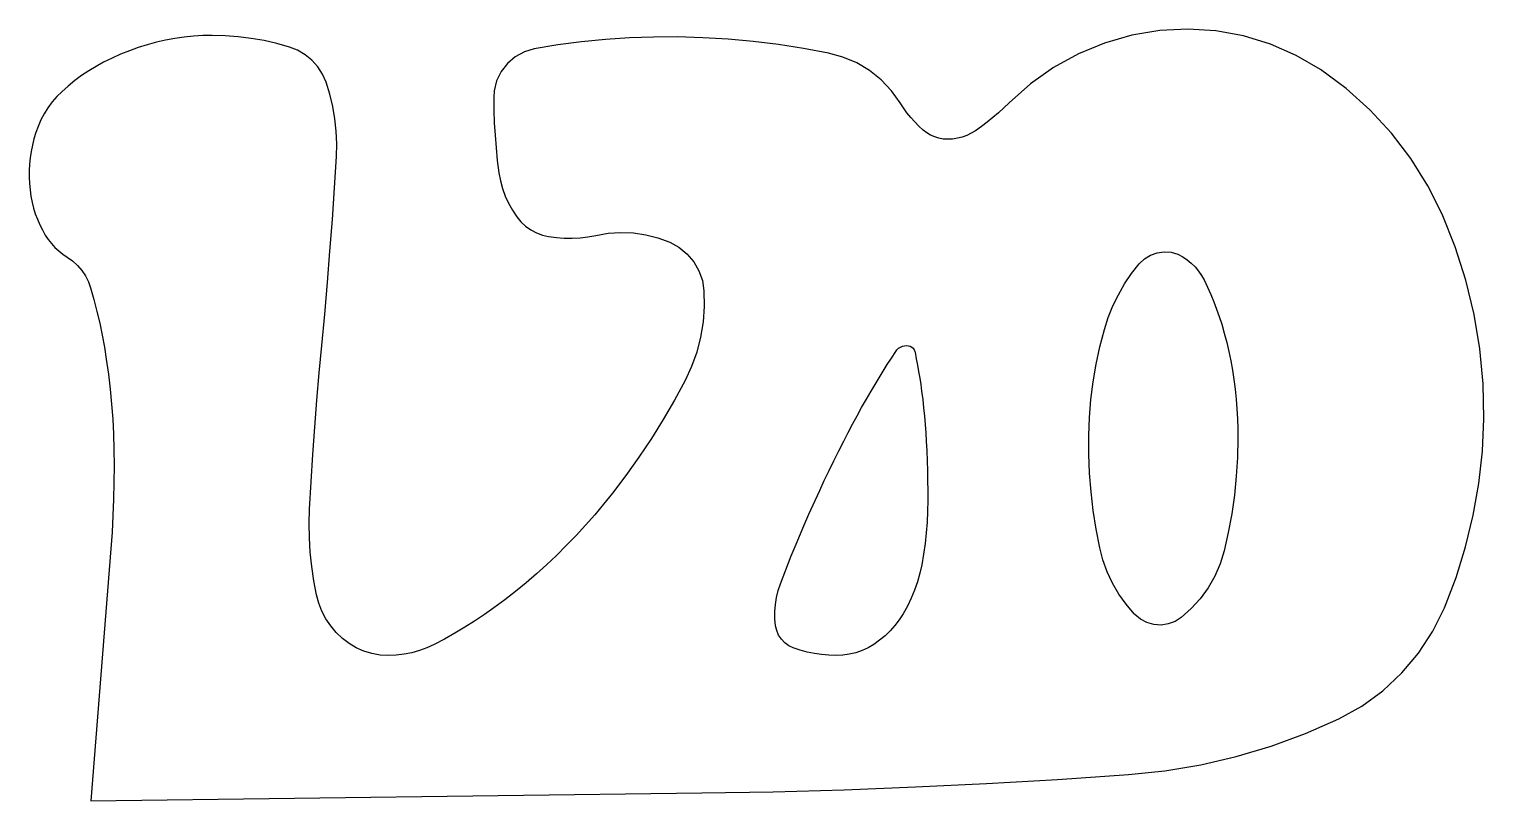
# Model space of a CAD drawing. Header units: millimetres. Extents: x -134 to 134, y -49 to 49.
# Drawn here: x -123.461 to -121.049, y -16.946 to -15.666 of the extents above; entities that cross this region are included whole.
import ezdxf

# ---------------------------------------------------------------- set-up
doc = ezdxf.new("R2010")
doc.units = ezdxf.units.MM
doc.header["$LTSCALE"] = 10
doc.header["$MEASUREMENT"] = 0

# ---------------------------------------------------------------- blocks, each defined once
blk = doc.blocks.new('DT0B-ULTRA_v_1')
at = {"color": 7, "linetype": 'Continuous', "lineweight": -3}
for points in [[(-123.4464, -15.8278, 0), (-123.45, -15.8379, 0), (-123.4532, -15.8482, 0), (-123.4558, -15.8586, 0), (-123.4579, -15.8691, 0), (-123.4595, -15.8797, 0), (-123.4606, -15.8904, 0), (-123.4612, -15.901, 0), (-123.4612, -15.9116, 0), (-123.4608, -15.9222, 0), (-123.4597, -15.9327, 0), (-123.4582, -15.9432, 0), (-123.4562, -15.9536, 0), (-123.4538, -15.9631, 0), (-123.4509, -15.9725, 0), (-123.4475, -15.9816, 0), (-123.4436, -15.9906, 0), (-123.4392, -15.9993, 0), (-123.4344, -16.0078, 0), (-123.4296, -16.015, 0), (-123.4243, -16.0218, 0), (-123.4185, -16.0282, 0), (-123.4122, -16.0341, 0), (-123.4054, -16.0394, 0), (-123.3983, -16.0443, 0), (-123.3893, -16.0506, 0), (-123.3812, -16.058, 0), (-123.374, -16.0663, 0), (-123.3679, -16.0754, 0), (-123.3629, -16.0852, 0), (-123.3592, -16.0955, 0), (-123.3538, -16.1149, 0), (-123.3487, -16.1344, 0), (-123.3442, -16.154, 0), (-123.3401, -16.1737, 0), (-123.3364, -16.1935, 0), (-123.3332, -16.2134, 0), (-123.3297, -16.2382, 0), (-123.3268, -16.2631, 0), (-123.3244, -16.288, 0), (-123.3226, -16.313, 0), (-123.3213, -16.338, 0), (-123.3206, -16.363, 0), (-123.3203, -16.3905, 0), (-123.3205, -16.418, 0), (-123.3211, -16.4455, 0), (-123.3222, -16.473, 0), (-123.3237, -16.5004, 0), (-123.3257, -16.5279, 0), (-123.3591, -16.9459, 0), (-122.3458, -16.9327, 0), (-122.2278, -16.9306, 0), (-122.1099, -16.9273, 0), (-121.992, -16.9228, 0), (-121.8742, -16.9171, 0), (-121.7564, -16.9103, 0), (-121.6387, -16.9022, 0), (-121.5785, -16.8959, 0), (-121.5188, -16.8859, 0), (-121.4599, -16.8722, 0), (-121.4019, -16.8549, 0), (-121.3451, -16.834, 0), (-121.2898, -16.8096, 0), (-121.252, -16.7886, 0), (-121.2171, -16.7632, 0), (-121.1854, -16.7338, 0), (-121.1576, -16.7008, 0), (-121.1339, -16.6647, 0), (-121.1148, -16.6259, 0), (-121.0956, -16.5758, 0), (-121.0797, -16.5246, 0), (-121.067, -16.4724, 0), (-121.0577, -16.4196, 0), (-121.0519, -16.3662, 0), (-121.0494, -16.3126, 0), (-121.0507, -16.2545, 0), (-121.0561, -16.1966, 0), (-121.0657, -16.1393, 0), (-121.0794, -16.0828, 0), (-121.097, -16.0274, 0), (-121.1186, -15.9734, 0), (-121.1423, -15.9261, 0), (-121.1703, -15.8811, 0), (-121.2024, -15.8391, 0), (-121.2384, -15.8002, 0), (-121.2779, -15.7649, 0), (-121.3205, -15.7335, 0), (-121.3607, -15.71, 0), (-121.4034, -15.6913, 0), (-121.4479, -15.6777, 0), (-121.4937, -15.6693, 0), (-121.5401, -15.6663, 0), (-121.5866, -15.6687, 0), (-121.633, -15.6765, 0), (-121.6782, -15.6895, 0), (-121.7217, -15.7074, 0), (-121.7629, -15.7301, 0), (-121.8013, -15.7573, 0), (-121.8364, -15.7886, 0), (-121.8451, -15.7971, 0), (-121.854, -15.8052, 0), (-121.8633, -15.8131, 0), (-121.8727, -15.8207, 0), (-121.8824, -15.8279, 0), (-121.8923, -15.8349, 0), (-121.8993, -15.8391, 0), (-121.9066, -15.8426, 0), (-121.9143, -15.8454, 0), (-121.9222, -15.8474, 0), (-121.9302, -15.8486, 0), (-121.9383, -15.849, 0), (-121.9457, -15.8486, 0), (-121.9529, -15.8473, 0), (-121.9599, -15.8451, 0), (-121.9667, -15.8421, 0), (-121.973, -15.8383, 0), (-121.9788, -15.8338, 0), (-121.9861, -15.8271, 0), (-121.9931, -15.8201, 0), (-121.9997, -15.8127, 0), (-122.0059, -15.805, 0), (-122.0118, -15.7969, 0), (-122.0172, -15.7886, 0), (-122.0316, -15.7685, 0), (-122.0486, -15.7505, 0), (-122.068, -15.7351, 0), (-122.0892, -15.7223, 0), (-122.112, -15.7126, 0), (-122.1358, -15.7061, 0), (-122.1772, -15.6984, 0), (-122.2188, -15.692, 0), (-122.2606, -15.6869, 0), (-122.3025, -15.6831, 0), (-122.3445, -15.6806, 0), (-122.3866, -15.6794, 0), (-122.4263, -15.6795, 0), (-122.466, -15.6809, 0), (-122.5057, -15.6835, 0), (-122.5452, -15.6875, 0), (-122.5846, -15.6927, 0), (-122.6238, -15.6992, 0), (-122.6402, -15.704, 0), (-122.6553, -15.7121, 0), (-122.6683, -15.7232, 0), (-122.6788, -15.7368, 0), (-122.6862, -15.7522, 0), (-122.6902, -15.7688, 0), (-122.6909, -15.7797, 0), (-122.6907, -15.8006, 0), (-122.69, -15.8215, 0), (-122.6888, -15.8424, 0), (-122.6871, -15.8633, 0), (-122.685, -15.8841, 0), (-122.6824, -15.9048, 0), (-122.68, -15.9179, 0), (-122.6766, -15.9307, 0), (-122.6721, -15.9432, 0), (-122.6666, -15.9552, 0), (-122.6601, -15.9668, 0), (-122.6526, -15.9778, 0), (-122.6458, -15.9858, 0), (-122.6381, -15.993, 0), (-122.6295, -15.9991, 0), (-122.6202, -16.004, 0), (-122.6103, -16.0078, 0), (-122.6001, -16.0103, 0), (-122.5871, -16.0121, 0), (-122.574, -16.0131, 0), (-122.5608, -16.0132, 0), (-122.5477, -16.0124, 0), (-122.5347, -16.0108, 0), (-122.5218, -16.0083, 0), (-122.5013, -16.0047, 0), (-122.4804, -16.0033, 0), (-122.4595, -16.0041, 0), (-122.4389, -16.0072, 0), (-122.4187, -16.0124, 0), (-122.3991, -16.0197, 0), (-122.384, -16.028, 0), (-122.3706, -16.039, 0), (-122.3594, -16.0521, 0), (-122.3508, -16.0671, 0), (-122.3451, -16.0834, 0), (-122.3424, -16.1005, 0), (-122.3419, -16.1261, 0), (-122.3437, -16.1517, 0), (-122.3479, -16.1769, 0), (-122.3543, -16.2017, 0), (-122.3629, -16.2258, 0), (-122.3737, -16.249, 0), (-122.3913, -16.2817, 0), (-122.4099, -16.3138, 0), (-122.4296, -16.3452, 0), (-122.4502, -16.3761, 0), (-122.4717, -16.4063, 0), (-122.4942, -16.4358, 0), (-122.5087, -16.4538, 0), (-122.5236, -16.4715, 0), (-122.5389, -16.4888, 0), (-122.5545, -16.5058, 0), (-122.5706, -16.5225, 0), (-122.587, -16.5388, 0), (-122.6034, -16.5543, 0), (-122.6201, -16.5694, 0), (-122.6372, -16.5842, 0), (-122.6547, -16.5985, 0), (-122.6725, -16.6124, 0), (-122.6906, -16.6258, 0), (-122.7065, -16.637, 0), (-122.7226, -16.6478, 0), (-122.739, -16.6581, 0), (-122.7557, -16.668, 0), (-122.7726, -16.6775, 0), (-122.7898, -16.6866, 0), (-122.8017, -16.6921, 0), (-122.814, -16.6967, 0), (-122.8266, -16.7002, 0), (-122.8395, -16.7028, 0), (-122.8525, -16.7044, 0), (-122.8657, -16.7049, 0), (-122.8794, -16.7041, 0), (-122.893, -16.7016, 0), (-122.9062, -16.6976, 0), (-122.9189, -16.692, 0), (-122.9308, -16.685, 0), (-122.9417, -16.6767, 0), (-122.952, -16.6668, 0), (-122.9612, -16.6559, 0), (-122.9691, -16.6441, 0), (-122.9757, -16.6315, 0), (-122.9809, -16.6182, 0), (-122.9846, -16.6045, 0), (-122.9891, -16.5811, 0), (-122.9926, -16.5575, 0), (-122.995, -16.5338, 0), (-122.9964, -16.51, 0), (-122.9968, -16.4862, 0), (-122.9961, -16.4623, 0), (-122.9936, -16.417, 0), (-122.9908, -16.3718, 0), (-122.9876, -16.3265, 0), (-122.9841, -16.2813, 0), (-122.9803, -16.2361, 0), (-122.9761, -16.1909, 0), (-122.9712, -16.1387, 0), (-122.9667, -16.0865, 0), (-122.9625, -16.0343, 0), (-122.9585, -15.982, 0), (-122.9549, -15.9297, 0), (-122.9516, -15.8774, 0), (-122.9511, -15.8566, 0), (-122.9519, -15.8357, 0), (-122.9541, -15.815, 0), (-122.9577, -15.7944, 0), (-122.9626, -15.7742, 0), (-122.9689, -15.7543, 0), (-122.9748, -15.741, 0), (-122.9827, -15.7288, 0), (-122.9923, -15.718, 0), (-123.0035, -15.7088, 0), (-123.0161, -15.7014, 0), (-123.0296, -15.6961, 0), (-123.0504, -15.6903, 0), (-123.0715, -15.6855, 0), (-123.0929, -15.6817, 0), (-123.1144, -15.679, 0), (-123.136, -15.6774, 0), (-123.1576, -15.6769, 0), (-123.1732, -15.6772, 0), (-123.1888, -15.6781, 0), (-123.2043, -15.6797, 0), (-123.2197, -15.6819, 0), (-123.235, -15.6847, 0), (-123.2502, -15.6881, 0), (-123.2653, -15.6922, 0), (-123.2802, -15.6968, 0), (-123.295, -15.7021, 0), (-123.3095, -15.7079, 0), (-123.3237, -15.7143, 0), (-123.3377, -15.7212, 0), (-123.3501, -15.7281, 0), (-123.3623, -15.7355, 0), (-123.3741, -15.7434, 0), (-123.3855, -15.7518, 0), (-123.3966, -15.7607, 0), (-123.4072, -15.7701, 0), (-123.4155, -15.7783, 0), (-123.4232, -15.7872, 0), (-123.4302, -15.7967, 0), (-123.4364, -15.8066, 0), (-123.4418, -15.817, 0), (-123.4464, -15.8278, 0)], [(-121.4573, -16.3451, 0), (-121.458, -16.3765, 0), (-121.4599, -16.4078, 0), (-121.4631, -16.439, 0), (-121.4675, -16.4701, 0), (-121.4732, -16.5009, 0), (-121.4802, -16.5315, 0), (-121.4868, -16.5528, 0), (-121.4956, -16.5733, 0), (-121.5066, -16.5926, 0), (-121.5197, -16.6107, 0), (-121.5347, -16.6272, 0), (-121.5514, -16.6419, 0), (-121.5615, -16.6484, 0), (-121.5728, -16.6526, 0), (-121.5847, -16.6543, 0), (-121.5967, -16.6535, 0), (-121.6082, -16.6503, 0), (-121.6189, -16.6447, 0), (-121.6281, -16.6371, 0), (-121.6292, -16.6359, 0), (-121.6427, -16.62, 0), (-121.6547, -16.603, 0), (-121.6651, -16.5849, 0), (-121.6739, -16.566, 0), (-121.6809, -16.5464, 0), (-121.6862, -16.5262, 0), (-121.6922, -16.4956, 0), (-121.697, -16.4647, 0), (-121.7006, -16.4336, 0), (-121.7031, -16.4025, 0), (-121.7044, -16.3712, 0), (-121.7045, -16.34, 0), (-121.7034, -16.3103, 0), (-121.701, -16.2807, 0), (-121.6973, -16.2512, 0), (-121.6923, -16.2219, 0), (-121.6861, -16.1929, 0), (-121.6785, -16.1641, 0), (-121.6722, -16.1445, 0), (-121.6644, -16.1253, 0), (-121.6554, -16.1067, 0), (-121.645, -16.0888, 0), (-121.6334, -16.0717, 0), (-121.6207, -16.0555, 0), (-121.6122, -16.0473, 0), (-121.6023, -16.0412, 0), (-121.5913, -16.0372, 0), (-121.5797, -16.0356, 0), (-121.568, -16.0364, 0), (-121.5568, -16.0397, 0), (-121.5485, -16.0439, 0), (-121.5412, -16.0489, 0), (-121.5345, -16.0544, 0), (-121.5283, -16.0606, 0), (-121.5226, -16.0674, 0), (-121.5177, -16.0746, 0), (-121.5134, -16.0822, 0), (-121.5076, -16.0941, 0), (-121.5022, -16.1061, 0), (-121.4972, -16.1183, 0), (-121.4925, -16.1306, 0), (-121.4881, -16.143, 0), (-121.4841, -16.1556, 0), (-121.4798, -16.1706, 0), (-121.4758, -16.1858, 0), (-121.4723, -16.201, 0), (-121.4691, -16.2164, 0), (-121.4664, -16.2318, 0), (-121.4641, -16.2472, 0), (-121.462, -16.2635, 0), (-121.4603, -16.2797, 0), (-121.459, -16.296, 0), (-121.4581, -16.3124, 0), (-121.4575, -16.3287, 0), (-121.4573, -16.3451, 0)], [(-121.9713, -16.4479, 0), (-121.9716, -16.4657, 0), (-121.9725, -16.4836, 0), (-121.9739, -16.5013, 0), (-121.9758, -16.5191, 0), (-121.9784, -16.5368, 0), (-121.9814, -16.5543, 0), (-121.9846, -16.5686, 0), (-121.9886, -16.5826, 0), (-121.9933, -16.5964, 0), (-121.9989, -16.6098, 0), (-122.0052, -16.623, 0), (-122.0122, -16.6357, 0), (-122.0186, -16.6457, 0), (-122.0258, -16.6551, 0), (-122.0336, -16.6639, 0), (-122.0422, -16.6721, 0), (-122.0513, -16.6796, 0), (-122.0609, -16.6864, 0), (-122.0704, -16.692, 0), (-122.0804, -16.6966, 0), (-122.0908, -16.7002, 0), (-122.1015, -16.7028, 0), (-122.1124, -16.7044, 0), (-122.1233, -16.7049, 0), (-122.1354, -16.7045, 0), (-122.1475, -16.7034, 0), (-122.1594, -16.7017, 0), (-122.1713, -16.6992, 0), (-122.1829, -16.696, 0), (-122.1944, -16.6921, 0), (-122.2018, -16.6886, 0), (-122.2084, -16.6838, 0), (-122.2141, -16.6778, 0), (-122.2186, -16.671, 0), (-122.2218, -16.6635, 0), (-122.2236, -16.6555, 0), (-122.2248, -16.6438, 0), (-122.2249, -16.632, 0), (-122.224, -16.6203, 0), (-122.2222, -16.6086, 0), (-122.2194, -16.5972, 0), (-122.2157, -16.586, 0), (-122.2068, -16.5627, 0), (-122.1976, -16.5395, 0), (-122.1881, -16.5165, 0), (-122.1784, -16.4935, 0), (-122.1684, -16.4706, 0), (-122.1582, -16.4479, 0), (-122.1506, -16.4313, 0), (-122.1429, -16.4148, 0), (-122.135, -16.3984, 0), (-122.1271, -16.382, 0), (-122.119, -16.3657, 0), (-122.1108, -16.3494, 0), (-122.1036, -16.3354, 0), (-122.0962, -16.3214, 0), (-122.0887, -16.3075, 0), (-122.0811, -16.2937, 0), (-122.0732, -16.28, 0), (-122.0653, -16.2664, 0), (-122.0587, -16.2553, 0), (-122.052, -16.2444, 0), (-122.0453, -16.2334, 0), (-122.0385, -16.2225, 0), (-122.0316, -16.2117, 0), (-122.0246, -16.2009, 0), (-122.0224, -16.198, 0), (-122.0197, -16.1955, 0), (-122.0167, -16.1935, 0), (-122.0134, -16.1921, 0), (-122.0099, -16.1912, 0), (-122.0062, -16.1909, 0), (-122.0033, -16.1912, 0), (-122.0005, -16.1921, 0), (-121.998, -16.1936, 0), (-121.9958, -16.1955, 0), (-121.9941, -16.1979, 0), (-121.9929, -16.2006, 0), (-121.9925, -16.2021, 0), (-121.9904, -16.2128, 0), (-121.9884, -16.2235, 0), (-121.9865, -16.2342, 0), (-121.9847, -16.2449, 0), (-121.9831, -16.2556, 0), (-121.9816, -16.2664, 0), (-121.9798, -16.2802, 0), (-121.9782, -16.294, 0), (-121.9768, -16.3078, 0), (-121.9757, -16.3216, 0), (-121.9747, -16.3355, 0), (-121.9739, -16.3494, 0), (-121.9731, -16.3658, 0), (-121.9725, -16.3822, 0), (-121.972, -16.3986, 0), (-121.9716, -16.415, 0), (-121.9714, -16.4315, 0), (-121.9713, -16.4479, 0)]]:
    blk.add_polyline3d(points, dxfattribs=at)

msp = doc.modelspace()

# ---------------------------------------------------------------- block references
msp.add_blockref('DT0B-ULTRA_v_1', (0, 0))

doc.saveas('drawing.dxf')
